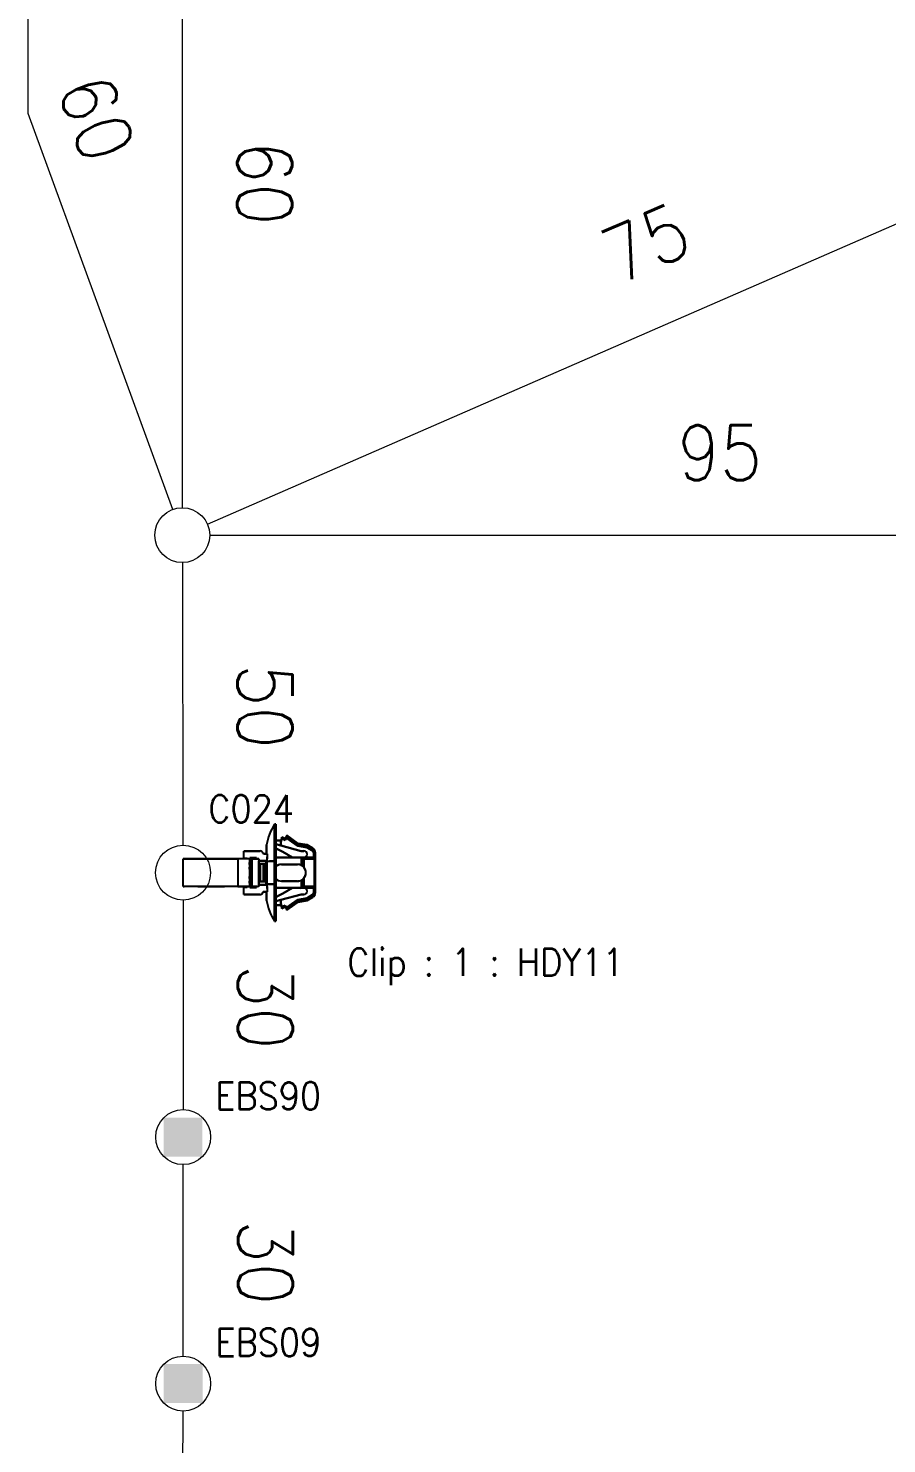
# Model space of a CAD drawing. Header units: inches. Extents: x 47316 to 59086, y 3141 to 11743.
# Drawn here: x 53251.1 to 53329.2, y 9738.1 to 9866.9 of the extents above; entities that cross this region are included whole.
import ezdxf

# ---------------------------------------------------------------- set-up
doc = ezdxf.new("R2010")
doc.units = ezdxf.units.IN
doc.header["$MEASUREMENT"] = 0
doc.styles.get("Standard").update_dxf_attribs({"font": ''})
doc.styles.get('Standard').set_extended_font_data('SimSun')
doc.linetypes.add('_VH_FELT_TAPE', pattern='A,0.4,-0.7,["FELT",Standard,S=0.3,R=0,X=-0.5,Y=-0.15],-0.7', length=1.8)
doc.linetypes.add('_VH_UNTAPED', pattern='A,0.0001,[17,VeSys.shx,S=0.1,R=0,X=0,Y=0],-0.4', length=0.4001)

msp = doc.modelspace()

# ---------------------------------------------------------------- linework, layer by layer
at = {"color": 0, "linetype": '_VH_FELT_TAPE', "lineweight": 15, "ltscale": 5}
for p, q in [((53265.1, 9883.21), (53265.1, 9823.31)), ((53267.39, 9821.81), (53352.83, 9859.06)), ((53265.11, 9818.31), (53265.16, 9792.6)), ((53265.17, 9787.6), (53265.18, 9768.54)), ((53265.18, 9746.11), (53265.18, 9763.54)), ((53265.11, 9723.12), (53265.17, 9741.11))]:
    msp.add_line(p, q, dxfattribs=at)
at = {"color": 0, "linetype": '_VH_UNTAPED', "lineweight": 15, "ltscale": 5}
msp.add_line((53267.6, 9820.81), (53360.06, 9820.81), dxfattribs=at)
at = {"color": 7, "ltscale": 0.2}
for p, q in [((53273.49, 9791.15), (53273.49, 9794.52)), ((53273.49, 9791.15), (53273.49, 9794.52)), ((53273.62, 9791.15), (53273.62, 9794.52)), ((53273.62, 9794.52), (53273.62, 9791.15)), ((53273.49, 9785.68), (53273.49, 9789.04)), ((53273.49, 9789.04), (53273.49, 9785.68)), ((53273.62, 9789.04), (53273.62, 9785.68)), ((53273.62, 9789.04), (53273.62, 9785.68))]:
    msp.add_line(p, q, dxfattribs=at)
at = {"color": 7, "ltscale": 0.0075}
for p, q in [((53273.49, 9794.52), (53273.62, 9794.52)), ((53273.62, 9794.52), (53273.49, 9794.52)), ((53277.07, 9791.84), (53277.2, 9791.84)), ((53277.07, 9791.84), (53277.2, 9791.84)), ((53271.26, 9790.94), (53271.13, 9790.94)), ((53271.13, 9790.94), (53271.26, 9790.94)), ((53271.13, 9790.52), (53271.26, 9790.52)), ((53271.26, 9790.52), (53271.13, 9790.52)), ((53273.49, 9791.15), (53273.62, 9791.15)), ((53273.62, 9791.15), (53273.49, 9791.15)), ((53277.2, 9791.48), (53277.07, 9791.48)), ((53271.26, 9789.67), (53271.13, 9789.67)), ((53271.13, 9789.67), (53271.26, 9789.67)), ((53271.13, 9789.25), (53271.26, 9789.25)), ((53271.26, 9789.25), (53271.13, 9789.25)), ((53273.62, 9789.04), (53273.49, 9789.04)), ((53273.49, 9789.04), (53273.62, 9789.04)), ((53277.2, 9788.35), (53277.07, 9788.35)), ((53277.2, 9788.35), (53277.07, 9788.35)), ((53273.49, 9785.68), (53273.62, 9785.68)), ((53273.62, 9785.68), (53273.49, 9785.68))]:
    msp.add_line(p, q, dxfattribs=at)
at = {"color": 7, "ltscale": 0.087396}
for p, q in [((53273.62, 9794.52), (53273.62, 9793.04)), ((53273.62, 9785.68), (53273.62, 9787.15)), ((53273.62, 9785.68), (53273.62, 9787.15))]:
    msp.add_line(p, q, dxfattribs=at)
at = {"color": 7, "ltscale": 0.0875}
for p, q in [((53273.62, 9793.04), (53273.62, 9794.52)), ((53275.6, 9790.85), (53274.12, 9790.85)), ((53274.12, 9790.85), (53275.6, 9790.85)), ((53274.12, 9789.34), (53275.6, 9789.34)), ((53275.6, 9789.34), (53274.12, 9789.34)), ((53275.6, 9789.34), (53274.12, 9789.34))]:
    msp.add_line(p, q, dxfattribs=at)
at = {"color": 7, "ltscale": 0.027499}
for p, q in [((53274.08, 9793.04), (53273.62, 9793.04)), ((53273.62, 9793.04), (53274.08, 9793.04)), ((53274.08, 9787.15), (53273.62, 9787.15)), ((53273.62, 9787.15), (53274.08, 9787.15))]:
    msp.add_line(p, q, dxfattribs=at)
at = {"color": 7, "ltscale": 0.018183}
msp.add_line((53274.16, 9793.34), (53274.08, 9793.04), dxfattribs=at)
at = {"color": 7, "ltscale": 0.018199}
for p, q in [((53274.08, 9792.9), (53274.16, 9793.2)), ((53274.16, 9793.2), (53274.08, 9792.9)), ((53274.08, 9787.29), (53274.16, 9787)), ((53274.16, 9787), (53274.08, 9787.29))]:
    msp.add_line(p, q, dxfattribs=at)
at = {"color": 7, "ltscale": 0.001825}
msp.add_line((53274.08, 9793.04), (53274.08, 9793.01), dxfattribs=at)
at = {"color": 7, "ltscale": 0.003674}
for p, q in [((53274.08, 9792.97), (53274.08, 9793.04)), ((53274.08, 9787.15), (53274.08, 9787.22))]:
    msp.add_line(p, q, dxfattribs=at)
at = {"color": 7, "ltscale": 0.000342}
for p, q in [((53274.08, 9793.04), (53274.08, 9793.04)), ((53274.08, 9787.15), (53274.08, 9787.15))]:
    msp.add_line(p, q, dxfattribs=at)
at = {"color": 7, "ltscale": 0.006641}
msp.add_line((53274.08, 9793.04), (53274.08, 9792.93), dxfattribs=at)
at = {"color": 7, "ltscale": 0.002142}
msp.add_line((53274.08, 9793.01), (53274.08, 9793.04), dxfattribs=at)
at = {"color": 7, "ltscale": 0.00033}
for p, q in [((53274.08, 9793.04), (53274.08, 9793.04)), ((53274.08, 9787.15), (53274.08, 9787.15)), ((53274.48, 9786.98), (53274.48, 9786.99))]:
    msp.add_line(p, q, dxfattribs=at)
at = {"color": 7, "ltscale": 0.002136}
msp.add_line((53274.08, 9793.04), (53274.08, 9793.01), dxfattribs=at)
at = {"color": 7, "ltscale": 0.006299}
msp.add_line((53274.08, 9792.9), (53274.08, 9793.01), dxfattribs=at)
at = {"color": 7, "ltscale": 0.006305}
msp.add_line((53274.08, 9793.01), (53274.08, 9792.9), dxfattribs=at)
at = {"color": 7, "ltscale": 0.00329}
msp.add_line((53274.08, 9792.92), (53274.08, 9792.97), dxfattribs=at)
at = {"color": 7, "ltscale": 0.019785}
for p, q in [((53274.08, 9792.57), (53274.08, 9792.9)), ((53274.08, 9792.9), (53274.08, 9792.57)), ((53274.08, 9787.62), (53274.08, 9787.29)), ((53274.08, 9787.29), (53274.08, 9787.62))]:
    msp.add_line(p, q, dxfattribs=at)
at = {"color": 7, "ltscale": 0.008429}
for p, q in [((53274.16, 9793.2), (53274.16, 9793.34)), ((53274.48, 9787.12), (53274.48, 9786.98))]:
    msp.add_line(p, q, dxfattribs=at)
at = {"color": 7, "ltscale": 0.020195}
for p, q in [((53274.48, 9793.21), (53274.16, 9793.34)), ((53274.16, 9793.2), (53274.48, 9793.07)), ((53274.48, 9793.07), (53274.16, 9793.2)), ((53274.16, 9787), (53274.48, 9787.12)), ((53274.48, 9787.12), (53274.16, 9787)), ((53274.16, 9786.85), (53274.48, 9786.98))]:
    msp.add_line(p, q, dxfattribs=at)
at = {"color": 7, "ltscale": 0.008438}
msp.add_line((53274.16, 9793.34), (53274.16, 9793.19), dxfattribs=at)
at = {"color": 7, "ltscale": 0.002185}
msp.add_line((53274.16, 9793.27), (53274.16, 9793.3), dxfattribs=at)
at = {"color": 7, "ltscale": 0.019}
msp.add_line((53274.61, 9793.51), (53274.48, 9793.21), dxfattribs=at)
at = {"color": 7, "ltscale": 0.013619}
for p, q in [((53274.48, 9793.07), (53274.57, 9793.28)), ((53274.57, 9793.28), (53274.48, 9793.07)), ((53274.48, 9787.12), (53274.57, 9786.91)), ((53274.57, 9786.91), (53274.48, 9787.12))]:
    msp.add_line(p, q, dxfattribs=at)
at = {"color": 7, "ltscale": 0.002856}
msp.add_line((53274.48, 9793.21), (53274.48, 9793.16), dxfattribs=at)
at = {"color": 7, "ltscale": 0.002869}
msp.add_line((53274.48, 9793.16), (53274.48, 9793.21), dxfattribs=at)
at = {"color": 7, "ltscale": 0.0009}
msp.add_line((53274.48, 9793.2), (53274.48, 9793.21), dxfattribs=at)
at = {"color": 7, "ltscale": 0.000912}
for p, q in [((53274.48, 9793.21), (53274.48, 9793.2)), ((53274.16, 9786.87), (53274.16, 9786.85))]:
    msp.add_line(p, q, dxfattribs=at)
at = {"color": 7, "ltscale": 0.002832}
msp.add_line((53274.48, 9793.15), (53274.48, 9793.2), dxfattribs=at)
at = {"color": 7, "ltscale": 0.00282}
for p, q in [((53274.48, 9793.2), (53274.48, 9793.15)), ((53274.16, 9786.92), (53274.16, 9786.87))]:
    msp.add_line(p, q, dxfattribs=at)
at = {"color": 7, "ltscale": 0.004715}
msp.add_line((53274.48, 9793.07), (53274.48, 9793.15), dxfattribs=at)
at = {"color": 7, "ltscale": 0.004687}
msp.add_line((53274.48, 9793.15), (53274.48, 9793.07), dxfattribs=at)
at = {"color": 7, "ltscale": 0.074459}
for p, q in [((53274.57, 9793.28), (53275.59, 9792.55)), ((53275.59, 9792.55), (53274.57, 9793.28)), ((53274.57, 9786.91), (53275.59, 9787.64)), ((53275.59, 9787.64), (53274.57, 9786.91))]:
    msp.add_line(p, q, dxfattribs=at)
at = {"color": 7, "ltscale": 4.3e-05}
msp.add_line((53274.61, 9793.51), (53274.61, 9793.5), dxfattribs=at)
at = {"color": 7, "ltscale": 0.075271}
for p, q in [((53275.64, 9792.77), (53274.61, 9793.51)), ((53274.61, 9793.4), (53275.64, 9792.66)), ((53275.64, 9792.66), (53274.61, 9793.4)), ((53275.64, 9787.53), (53274.61, 9786.79)), ((53274.61, 9786.69), (53275.64, 9787.42))]:
    msp.add_line(p, q, dxfattribs=at)
at = {"color": 7, "ltscale": 4.9e-05}
msp.add_line((53274.61, 9793.51), (53274.61, 9793.5), dxfattribs=at)
at = {"color": 7, "ltscale": 0.000903}
msp.add_line((53274.61, 9793.5), (53274.61, 9793.49), dxfattribs=at)
at = {"color": 7, "ltscale": 0.000916}
msp.add_line((53274.61, 9793.5), (53274.61, 9793.49), dxfattribs=at)
at = {"color": 7, "ltscale": 0.005222}
msp.add_line((53274.61, 9793.49), (53274.61, 9793.4), dxfattribs=at)
at = {"color": 7, "ltscale": 0.005249}
msp.add_line((53274.61, 9793.49), (53274.61, 9793.4), dxfattribs=at)
at = {"color": 7, "ltscale": 0.025}
for p, q in [((53271.13, 9792.07), (53270.71, 9792.07)), ((53271.25, 9790.52), (53271.25, 9790.94)), ((53271.25, 9790.52), (53271.25, 9790.94)), ((53271.26, 9790.52), (53271.26, 9790.94)), ((53271.25, 9789.25), (53271.25, 9789.67)), ((53271.25, 9789.25), (53271.25, 9789.67))]:
    msp.add_line(p, q, dxfattribs=at)
at = {"color": 7, "ltscale": 0.039999}
for p, q in [((53270.71, 9791.4), (53270.71, 9792.07)), ((53270.71, 9791.4), (53270.71, 9792.07)), ((53270.71, 9788.12), (53270.71, 9788.79)), ((53270.71, 9788.12), (53270.71, 9788.79))]:
    msp.add_line(p, q, dxfattribs=at)
at = {"color": 7, "ltscale": 0.022501}
for p, q in [((53270.71, 9792.07), (53271.09, 9792.07)), ((53270.71, 9792.07), (53271.09, 9792.07)), ((53270.71, 9788.12), (53271.09, 9788.12)), ((53271.09, 9788.12), (53270.71, 9788.12))]:
    msp.add_line(p, q, dxfattribs=at)
at = {"color": 7, "ltscale": 0.064999}
for p, q in [((53271.09, 9792.07), (53272.19, 9792.07)), ((53271.09, 9792.07), (53272.19, 9792.07)), ((53271.09, 9788.12), (53272.19, 9788.12)), ((53272.19, 9788.12), (53271.09, 9788.12))]:
    msp.add_line(p, q, dxfattribs=at)
at = {"color": 7, "ltscale": 0.0625}
msp.add_line((53272.19, 9792.07), (53271.13, 9792.07), dxfattribs=at)
at = {"color": 7, "ltscale": 0.013786}
msp.add_line((53272.77, 9791.82), (53272.54, 9791.82), dxfattribs=at)
at = {"color": 7, "ltscale": 0.017471}
for p, q in [((53272.84, 9791.82), (53272.54, 9791.82)), ((53272.84, 9788.37), (53272.54, 9788.37))]:
    msp.add_line(p, q, dxfattribs=at)
at = {"color": 7, "ltscale": 0.017476}
for p, q in [((53272.54, 9791.82), (53272.84, 9791.82)), ((53272.54, 9788.37), (53272.84, 9788.37))]:
    msp.add_line(p, q, dxfattribs=at)
at = {"color": 7, "ltscale": 0.047501}
for p, q in [((53272.77, 9792.62), (53272.77, 9791.82)), ((53272.77, 9791.82), (53272.77, 9792.62)), ((53272.77, 9788.37), (53272.77, 9787.57)), ((53272.77, 9787.57), (53272.77, 9788.37))]:
    msp.add_line(p, q, dxfattribs=at)
at = {"color": 7, "ltscale": 0.00369}
for p, q in [((53272.84, 9791.82), (53272.77, 9791.82)), ((53272.77, 9788.37), (53272.84, 9788.37))]:
    msp.add_line(p, q, dxfattribs=at)
at = {"color": 7, "ltscale": 0.028456}
for p, q in [((53274.08, 9792.57), (53273.62, 9792.69)), ((53273.62, 9792.69), (53274.08, 9792.57)), ((53274.08, 9787.62), (53273.62, 9787.5)), ((53273.62, 9787.5), (53274.08, 9787.62))]:
    msp.add_line(p, q, dxfattribs=at)
at = {"color": 7, "ltscale": 0.020602}
for p, q in [((53273.62, 9792.69), (53273.62, 9792.34)), ((53273.62, 9787.5), (53273.62, 9787.85)), ((53273.62, 9787.5), (53273.62, 9787.85))]:
    msp.add_line(p, q, dxfattribs=at)
at = {"color": 7, "ltscale": 0.020749}
msp.add_line((53273.62, 9792.34), (53273.62, 9792.69), dxfattribs=at)
at = {"color": 7, "ltscale": 0.015289}
msp.add_line((53273.84, 9792.21), (53273.62, 9792.34), dxfattribs=at)
at = {"color": 7, "ltscale": 0.015242}
for p, q in [((53273.62, 9792.34), (53273.84, 9792.21)), ((53273.84, 9787.98), (53273.62, 9787.85))]:
    msp.add_line(p, q, dxfattribs=at)
at = {"color": 7, "ltscale": 0.02697}
msp.add_line((53274.24, 9791.99), (53273.84, 9792.21), dxfattribs=at)
at = {"color": 7, "ltscale": 0.026985}
for p, q in [((53273.84, 9792.21), (53274.24, 9791.99)), ((53274.24, 9788.2), (53273.84, 9787.98))]:
    msp.add_line(p, q, dxfattribs=at)
at = {"color": 7, "ltscale": 0.11383}
for p, q in [((53275.93, 9792.07), (53274.08, 9792.57)), ((53274.08, 9792.57), (53275.93, 9792.07)), ((53275.93, 9788.12), (53274.08, 9787.62)), ((53274.08, 9787.62), (53275.93, 9788.12))]:
    msp.add_line(p, q, dxfattribs=at)
at = {"color": 7, "ltscale": 0.065039}
msp.add_line((53275.13, 9791.48), (53274.18, 9792.02), dxfattribs=at)
at = {"color": 7, "ltscale": 0.06116}
msp.add_line((53275.13, 9791.48), (53274.24, 9791.99), dxfattribs=at)
at = {"color": 7, "ltscale": 0.061156}
for p, q in [((53274.24, 9791.99), (53275.13, 9791.48)), ((53275.13, 9788.71), (53274.24, 9788.2))]:
    msp.add_line(p, q, dxfattribs=at)
at = {"color": 7, "ltscale": 0.004321}
for p, q in [((53275.62, 9792.62), (53275.59, 9792.55)), ((53275.59, 9792.55), (53275.62, 9792.62)), ((53275.59, 9787.64), (53275.62, 9787.57)), ((53275.62, 9787.57), (53275.59, 9787.64))]:
    msp.add_line(p, q, dxfattribs=at)
at = {"color": 7, "ltscale": 0.051095}
for p, q in [((53275.59, 9792.55), (53276.44, 9792.4)), ((53276.44, 9792.4), (53275.59, 9792.55)), ((53275.59, 9787.64), (53276.44, 9787.79)), ((53276.44, 9787.79), (53275.59, 9787.64))]:
    msp.add_line(p, q, dxfattribs=at)
at = {"color": 7, "ltscale": 0.002621}
for p, q in [((53275.64, 9792.66), (53275.62, 9792.62)), ((53275.62, 9792.62), (53275.64, 9792.66)), ((53275.62, 9787.57), (53275.64, 9787.53)), ((53275.64, 9787.53), (53275.62, 9787.57))]:
    msp.add_line(p, q, dxfattribs=at)
at = {"color": 7, "ltscale": 0.000205}
for p, q in [((53275.62, 9792.62), (53275.62, 9792.62)), ((53275.62, 9792.62), (53275.62, 9792.62)), ((53275.62, 9787.57), (53275.62, 9787.57)), ((53275.62, 9787.57), (53275.62, 9787.57))]:
    msp.add_line(p, q, dxfattribs=at)
at = {"color": 7, "ltscale": 0.006168}
for p, q in [((53275.64, 9792.66), (53275.64, 9792.77)), ((53275.64, 9792.77), (53275.64, 9792.66))]:
    msp.add_line(p, q, dxfattribs=at)
at = {"color": 7, "ltscale": 0.05076}
for p, q in [((53276.48, 9792.62), (53275.64, 9792.77)), ((53275.64, 9787.42), (53276.48, 9787.57))]:
    msp.add_line(p, q, dxfattribs=at)
at = {"color": 7, "ltscale": 0.050773}
for p, q in [((53275.64, 9792.66), (53276.48, 9792.51)), ((53276.48, 9792.51), (53275.64, 9792.66)), ((53276.48, 9787.68), (53275.64, 9787.53))]:
    msp.add_line(p, q, dxfattribs=at)
at = {"color": 7, "ltscale": 0.014999}
for p, q in [((53276.18, 9792.07), (53275.93, 9792.07)), ((53275.93, 9792.07), (53276.18, 9792.07)), ((53276.18, 9788.12), (53275.93, 9788.12)), ((53276.18, 9788.12), (53275.93, 9788.12)), ((53275.93, 9788.12), (53276.18, 9788.12))]:
    msp.add_line(p, q, dxfattribs=at)
at = {"color": 7, "ltscale": 0.004276}
for p, q in [((53276.46, 9792.47), (53276.44, 9792.4)), ((53276.44, 9792.4), (53276.46, 9792.47)), ((53276.46, 9787.72), (53276.44, 9787.79)), ((53276.44, 9787.79), (53276.46, 9787.72))]:
    msp.add_line(p, q, dxfattribs=at)
at = {"color": 7, "ltscale": 0.0329}
for p, q in [((53276.44, 9792.4), (53276.92, 9792.12)), ((53276.92, 9792.12), (53276.44, 9792.4)), ((53276.44, 9787.79), (53276.92, 9788.07)), ((53276.92, 9788.07), (53276.44, 9787.79))]:
    msp.add_line(p, q, dxfattribs=at)
at = {"color": 7, "ltscale": 0.002806}
for p, q in [((53276.48, 9792.51), (53276.46, 9792.47)), ((53276.46, 9787.72), (53276.48, 9787.68))]:
    msp.add_line(p, q, dxfattribs=at)
at = {"color": 7, "ltscale": 0.00266}
for p, q in [((53276.46, 9792.47), (53276.48, 9792.51)), ((53276.48, 9787.68), (53276.46, 9787.72))]:
    msp.add_line(p, q, dxfattribs=at)
at = {"color": 7, "ltscale": 0.006223}
for p, q in [((53276.48, 9792.62), (53276.48, 9792.52)), ((53276.48, 9792.62), (53276.48, 9792.52)), ((53276.48, 9787.57), (53276.48, 9787.67))]:
    msp.add_line(p, q, dxfattribs=at)
at = {"color": 7, "ltscale": 0.034946}
for p, q in [((53276.99, 9792.32), (53276.48, 9792.62)), ((53276.48, 9787.57), (53276.99, 9787.87))]:
    msp.add_line(p, q, dxfattribs=at)
at = {"color": 7, "ltscale": 0.034208}
for p, q in [((53276.98, 9792.22), (53276.48, 9792.52)), ((53276.98, 9787.97), (53276.48, 9787.67))]:
    msp.add_line(p, q, dxfattribs=at)
at = {"color": 7, "ltscale": 0.000128}
for p, q in [((53276.48, 9792.51), (53276.48, 9792.52)), ((53276.48, 9787.67), (53276.48, 9787.68)), ((53276.48, 9787.68), (53276.48, 9787.67))]:
    msp.add_line(p, q, dxfattribs=at)
at = {"color": 7, "ltscale": 0.034163}
for p, q in [((53276.48, 9792.51), (53276.98, 9792.22)), ((53276.98, 9787.97), (53276.48, 9787.68))]:
    msp.add_line(p, q, dxfattribs=at)
at = {"color": 7, "ltscale": 0.007092}
for p, q in [((53276.92, 9792.12), (53276.98, 9792.22)), ((53276.98, 9792.22), (53276.92, 9792.12)), ((53276.98, 9787.97), (53276.92, 9788.07)), ((53276.92, 9788.07), (53276.98, 9787.97))]:
    msp.add_line(p, q, dxfattribs=at)
at = {"color": 7, "ltscale": 0.005864}
msp.add_line((53276.99, 9792.32), (53276.98, 9792.22), dxfattribs=at)
at = {"color": 7, "ltscale": 0.005865}
for p, q in [((53276.99, 9792.32), (53276.98, 9792.22)), ((53276.98, 9787.97), (53276.99, 9787.87))]:
    msp.add_line(p, q, dxfattribs=at)
at = {"color": 7, "ltscale": 0.020941}
for p, q in [((53277.07, 9791.84), (53277.07, 9791.48)), ((53277.07, 9791.48), (53277.07, 9791.84)), ((53277.2, 9791.48), (53277.2, 9791.84)), ((53277.2, 9791.84), (53277.2, 9791.48)), ((53277.07, 9788.35), (53277.07, 9788.71)), ((53277.07, 9788.71), (53277.07, 9788.35)), ((53277.2, 9788.35), (53277.2, 9788.71)), ((53277.2, 9788.71), (53277.2, 9788.35))]:
    msp.add_line(p, q, dxfattribs=at)
at = {"color": 7, "ltscale": 0.015717}
msp.add_line((53277.2, 9791.96), (53277.2, 9791.69), dxfattribs=at)
at = {"color": 7, "ltscale": 0.015729}
msp.add_line((53277.2, 9791.69), (53277.2, 9791.96), dxfattribs=at)
at = {"color": 7, "ltscale": 0.012512}
for p, q in [((53277.2, 9791.48), (53277.2, 9791.69)), ((53277.2, 9788.5), (53277.2, 9788.71))]:
    msp.add_line(p, q, dxfattribs=at)
at = {"color": 7, "ltscale": 0.378897}
msp.add_line((53265.17, 9791.36), (53270.17, 9791.36), dxfattribs=at)
at = {"color": 7, "ltscale": 0.15}
for p, q in [((53265.17, 9788.83), (53265.17, 9791.36)), ((53270.17, 9791.36), (53270.17, 9788.83)), ((53270.17, 9791.36), (53270.17, 9788.83)), ((53271.43, 9788.83), (53271.43, 9791.36)), ((53271.43, 9791.36), (53271.43, 9788.83)), ((53272.06, 9791.36), (53272.06, 9788.83)), ((53272.06, 9791.36), (53272.06, 9788.83)), ((53277.13, 9788.83), (53277.13, 9791.36)), ((53277.13, 9791.36), (53277.13, 9788.83))]:
    msp.add_line(p, q, dxfattribs=at)
at = {"color": 7, "ltscale": 0.215019}
msp.add_line((53268.61, 9791.36), (53265.17, 9791.36), dxfattribs=at)
at = {"color": 7, "ltscale": 0.315749}
msp.add_line((53265.17, 9791.36), (53269.74, 9791.36), dxfattribs=at)
at = {"color": 7, "ltscale": 0.378905}
msp.add_line((53270.17, 9791.36), (53265.17, 9791.36), dxfattribs=at)
at = {"color": 7, "ltscale": 0.315758}
msp.add_line((53265.17, 9791.36), (53269.74, 9791.36), dxfattribs=at)
at = {"color": 7, "ltscale": 0.179182}
msp.add_line((53268.43, 9791.36), (53265.42, 9791.36), dxfattribs=at)
at = {"color": 7, "ltscale": 0.026669}
for p, q in [((53268.43, 9791.36), (53268.88, 9791.36)), ((53268.88, 9791.36), (53268.43, 9791.36)), ((53268.61, 9791.36), (53269.05, 9791.36))]:
    msp.add_line(p, q, dxfattribs=at)
at = {"color": 7, "ltscale": 0.108633}
msp.add_line((53270.71, 9791.36), (53268.88, 9791.36), dxfattribs=at)
at = {"color": 7, "ltscale": 0.076392}
msp.add_line((53270.17, 9791.36), (53268.88, 9791.36), dxfattribs=at)
at = {"color": 7, "ltscale": 0.098454}
msp.add_line((53270.71, 9791.36), (53269.05, 9791.36), dxfattribs=at)
at = {"color": 7, "ltscale": 0.057913}
msp.add_line((53270.71, 9791.36), (53269.74, 9791.36), dxfattribs=at)
at = {"color": 7, "ltscale": 0.0644}
for p, q in [((53271.25, 9791.36), (53270.17, 9791.36)), ((53271.25, 9791.36), (53270.17, 9791.36)), ((53270.17, 9788.83), (53271.25, 9788.83)), ((53271.25, 9788.83), (53270.17, 9788.83))]:
    msp.add_line(p, q, dxfattribs=at)
at = {"color": 7, "ltscale": 0.0175}
for p, q in [((53270.71, 9791.4), (53271.01, 9791.4)), ((53270.71, 9791.4), (53271.01, 9791.4)), ((53271.01, 9791.4), (53270.71, 9791.4)), ((53270.71, 9788.79), (53271.01, 9788.79)), ((53271.01, 9788.79), (53270.71, 9788.79))]:
    msp.add_line(p, q, dxfattribs=at)
at = {"color": 7, "ltscale": 0.002499}
for p, q in [((53270.71, 9791.36), (53270.71, 9791.4)), ((53271.01, 9791.4), (53271.01, 9791.36)), ((53271.01, 9791.36), (53271.01, 9791.4)), ((53271.26, 9791.44), (53271.26, 9791.4)), ((53271.26, 9791.44), (53271.26, 9791.4)), ((53271.81, 9791.4), (53271.81, 9791.36)), ((53271.81, 9791.36), (53271.81, 9791.4)), ((53271.81, 9791.4), (53271.81, 9791.36)), ((53270.71, 9788.79), (53270.71, 9788.83)), ((53271.01, 9788.83), (53271.01, 9788.79)), ((53271.01, 9788.79), (53271.01, 9788.83)), ((53271.26, 9788.75), (53271.26, 9788.79)), ((53271.26, 9788.79), (53271.26, 9788.75)), ((53271.26, 9788.79), (53271.26, 9788.75)), ((53271.81, 9788.83), (53271.81, 9788.79)), ((53271.81, 9788.79), (53271.81, 9788.83)), ((53271.81, 9788.83), (53271.81, 9788.79))]:
    msp.add_line(p, q, dxfattribs=at)
at = {"color": 7, "ltscale": 2.6e-05}
for p, q in [((53270.71, 9791.4), (53270.71, 9791.4)), ((53270.71, 9788.79), (53270.71, 9788.79))]:
    msp.add_line(p, q, dxfattribs=at)
at = {"color": 7, "ltscale": 0.000322}
msp.add_line((53271.26, 9790.52), (53271.25, 9790.52), dxfattribs=at)
at = {"color": 7, "ltscale": 0.000629}
msp.add_line((53271.26, 9791.43), (53271.26, 9791.44), dxfattribs=at)
at = {"color": 7, "ltscale": 0.035001}
for p, q in [((53271.26, 9791.44), (53271.85, 9791.44)), ((53271.85, 9791.44), (53271.26, 9791.44)), ((53273.62, 9791.15), (53273.03, 9791.15)), ((53273.62, 9791.15), (53273.03, 9791.15)), ((53271.85, 9788.75), (53271.26, 9788.75)), ((53271.85, 9788.75), (53271.26, 9788.75)), ((53271.26, 9788.75), (53271.85, 9788.75))]:
    msp.add_line(p, q, dxfattribs=at)
at = {"color": 7, "ltscale": 0.154999}
for p, q in [((53271.26, 9791.4), (53271.26, 9788.79)), ((53271.26, 9788.79), (53271.26, 9791.4))]:
    msp.add_line(p, q, dxfattribs=at)
at = {"color": 7, "ltscale": 0.032501}
for p, q in [((53271.26, 9791.4), (53271.81, 9791.4)), ((53271.26, 9791.4), (53271.81, 9791.4)), ((53271.26, 9788.79), (53271.81, 9788.79)), ((53271.81, 9788.79), (53271.26, 9788.79))]:
    msp.add_line(p, q, dxfattribs=at)
at = {"color": 7, "ltscale": 0.021939}
msp.add_line((53271.26, 9791.4), (53271.63, 9791.4), dxfattribs=at)
at = {"color": 7, "ltscale": 0.0375}
for p, q in [((53271.43, 9791.36), (53272.06, 9791.36)), ((53272.06, 9791.36), (53271.43, 9791.36)), ((53272.06, 9788.83), (53271.43, 9788.83)), ((53272.06, 9788.83), (53271.43, 9788.83))]:
    msp.add_line(p, q, dxfattribs=at)
at = {"color": 7, "ltscale": 0.010562}
msp.add_line((53271.81, 9791.4), (53271.63, 9791.4), dxfattribs=at)
at = {"color": 7, "ltscale": 0.002502}
msp.add_line((53271.85, 9791.36), (53271.81, 9791.36), dxfattribs=at)
at = {"color": 7, "ltscale": 0.004999}
for p, q in [((53271.85, 9791.44), (53271.85, 9791.36)), ((53271.85, 9791.36), (53271.85, 9791.44)), ((53271.85, 9788.83), (53271.85, 9788.75)), ((53271.85, 9788.75), (53271.85, 9788.83))]:
    msp.add_line(p, q, dxfattribs=at)
at = {"color": 7, "ltscale": 0.040002}
for p, q in [((53272.06, 9791.19), (53272.73, 9791.19)), ((53272.73, 9791.19), (53272.06, 9791.19)), ((53272.73, 9789), (53272.06, 9789)), ((53272.73, 9789), (53272.06, 9789)), ((53272.06, 9789), (53272.73, 9789))]:
    msp.add_line(p, q, dxfattribs=at)
at = {"color": 7, "ltscale": 0.017502}
for p, q in [((53272.06, 9790.9), (53272.06, 9791.19)), ((53272.06, 9789), (53272.06, 9789.3))]:
    msp.add_line(p, q, dxfattribs=at)
at = {"color": 7, "ltscale": 0.00087}
for p, q in [((53272.07, 9790.9), (53272.06, 9790.9)), ((53272.06, 9790.9), (53272.07, 9790.9)), ((53272.07, 9789.3), (53272.06, 9789.3)), ((53272.06, 9789.3), (53272.07, 9789.3))]:
    msp.add_line(p, q, dxfattribs=at)
at = {"color": 7, "ltscale": 0.023952}
msp.add_line((53272.46, 9790.9), (53272.06, 9790.9), dxfattribs=at)
at = {"color": 7, "ltscale": 0.007443}
for p, q in [((53272.2, 9790.9), (53272.07, 9790.9)), ((53272.07, 9790.9), (53272.2, 9790.9)), ((53272.2, 9789.3), (53272.07, 9789.3)), ((53272.07, 9789.3), (53272.2, 9789.3))]:
    msp.add_line(p, q, dxfattribs=at)
at = {"color": 7, "ltscale": 0.095001}
for p, q in [((53272.07, 9790.9), (53272.07, 9789.3)), ((53272.07, 9789.3), (53272.07, 9790.9)), ((53272.2, 9790.9), (53272.2, 9789.3)), ((53272.2, 9789.3), (53272.2, 9790.9)), ((53272.5, 9789.3), (53272.5, 9790.9)), ((53272.5, 9790.9), (53272.5, 9789.3)), ((53272.71, 9789.3), (53272.71, 9790.9))]:
    msp.add_line(p, q, dxfattribs=at)
at = {"color": 7, "ltscale": 0.017839}
for p, q in [((53272.5, 9790.9), (53272.2, 9790.9)), ((53272.2, 9790.9), (53272.5, 9790.9)), ((53272.5, 9789.3), (53272.2, 9789.3)), ((53272.2, 9789.3), (53272.5, 9789.3))]:
    msp.add_line(p, q, dxfattribs=at)
at = {"color": 7, "ltscale": 0.014789}
msp.add_line((53272.48, 9790.9), (53272.73, 9790.9), dxfattribs=at)
at = {"color": 7, "ltscale": 0.013841}
for p, q in [((53272.73, 9790.9), (53272.5, 9790.9)), ((53272.5, 9789.3), (53272.73, 9789.3))]:
    msp.add_line(p, q, dxfattribs=at)
at = {"color": 7, "ltscale": 0.012407}
for p, q in [((53272.71, 9790.9), (53272.5, 9790.9)), ((53272.71, 9789.3), (53272.5, 9789.3))]:
    msp.add_line(p, q, dxfattribs=at)
at = {"color": 7, "ltscale": 0.129999}
for p, q in [((53272.73, 9791.19), (53272.73, 9789)), ((53272.73, 9789), (53272.73, 9791.19))]:
    msp.add_line(p, q, dxfattribs=at)
at = {"color": 7, "ltscale": 0.040567}
for p, q in [((53272.81, 9791.15), (53273.49, 9791.15)), ((53272.81, 9789.04), (53273.49, 9789.04))]:
    msp.add_line(p, q, dxfattribs=at)
at = {"color": 7, "ltscale": 0.125}
for p, q in [((53272.81, 9789.04), (53272.81, 9791.15)), ((53272.81, 9791.15), (53272.81, 9789.04)), ((53273.49, 9789.04), (53273.49, 9791.15)), ((53273.49, 9791.15), (53273.49, 9789.04)), ((53273.62, 9789.04), (53273.62, 9791.15)), ((53273.62, 9791.15), (53273.62, 9789.04))]:
    msp.add_line(p, q, dxfattribs=at)
at = {"color": 7, "ltscale": 0.040569}
for p, q in [((53272.81, 9791.15), (53273.49, 9791.15)), ((53273.49, 9789.04), (53272.81, 9789.04))]:
    msp.add_line(p, q, dxfattribs=at)
at = {"color": 7, "ltscale": 0.089999}
for p, q in [((53273.62, 9791.48), (53275.13, 9791.48)), ((53275.13, 9791.48), (53273.62, 9791.48)), ((53275.13, 9788.71), (53273.62, 9788.71)), ((53273.62, 9788.71), (53275.13, 9788.71))]:
    msp.add_line(p, q, dxfattribs=at)
at = {"color": 7, "ltscale": 0.040697}
msp.add_line((53274.98, 9791.48), (53274.29, 9791.48), dxfattribs=at)
at = {"color": 7, "ltscale": 0.040701}
msp.add_line((53274.29, 9791.48), (53274.98, 9791.48), dxfattribs=at)
at = {"color": 7, "ltscale": 0.039936}
for p, q in [((53275.13, 9791.48), (53275.8, 9791.48)), ((53275.8, 9791.48), (53275.13, 9791.48)), ((53275.8, 9788.71), (53275.13, 9788.71)), ((53275.13, 9788.71), (53275.8, 9788.71))]:
    msp.add_line(p, q, dxfattribs=at)
at = {"color": 7, "ltscale": 0.048712}
msp.add_line((53275.95, 9791.48), (53275.13, 9791.48), dxfattribs=at)
at = {"color": 7, "ltscale": 0.082565}
for p, q in [((53277.2, 9791.48), (53275.8, 9791.48)), ((53275.8, 9791.48), (53277.2, 9791.48)), ((53275.8, 9788.71), (53277.2, 9788.71)), ((53277.2, 9788.71), (53275.8, 9788.71))]:
    msp.add_line(p, q, dxfattribs=at)
at = {"color": 7, "ltscale": 0.008279}
msp.add_line((53276.09, 9791.48), (53275.95, 9791.48), dxfattribs=at)
at = {"color": 7, "ltscale": 0.041339}
for p, q in [((53275.95, 9791.46), (53275.95, 9790.77)), ((53275.95, 9790.77), (53275.95, 9791.46)), ((53275.95, 9789.42), (53275.95, 9788.73)), ((53275.95, 9788.73), (53275.95, 9789.42))]:
    msp.add_line(p, q, dxfattribs=at)
at = {"color": 7, "ltscale": 0.002634}
for p, q in [((53275.95, 9791.46), (53275.99, 9791.45)), ((53275.99, 9788.74), (53275.95, 9788.73))]:
    msp.add_line(p, q, dxfattribs=at)
at = {"color": 7, "ltscale": 0.002635}
for p, q in [((53275.99, 9791.45), (53275.95, 9791.46)), ((53275.95, 9788.73), (53275.99, 9788.74))]:
    msp.add_line(p, q, dxfattribs=at)
at = {"color": 7, "ltscale": 0.005516}
msp.add_line((53276.19, 9791.48), (53276.09, 9791.48), dxfattribs=at)
at = {"color": 7, "ltscale": 0.001863}
msp.add_line((53276.14, 9790.63), (53276.16, 9790.6), dxfattribs=at)
at = {"color": 7, "ltscale": 0.000505}
msp.add_line((53276.16, 9790.61), (53276.15, 9790.61), dxfattribs=at)
at = {"color": 7, "ltscale": 0.044711}
for p, q in [((53276.16, 9790.61), (53276.16, 9791.36)), ((53276.16, 9791.36), (53276.16, 9790.61)), ((53276.16, 9788.83), (53276.16, 9789.59)), ((53276.16, 9789.59), (53276.16, 9788.83))]:
    msp.add_line(p, q, dxfattribs=at)
at = {"color": 7, "ltscale": 0.057954}
for p, q in [((53276.16, 9791.36), (53277.13, 9791.36)), ((53277.13, 9791.36), (53276.16, 9791.36)), ((53277.13, 9788.83), (53276.16, 9788.83)), ((53276.16, 9788.83), (53277.13, 9788.83))]:
    msp.add_line(p, q, dxfattribs=at)
at = {"color": 7, "ltscale": 0.052501}
msp.add_line((53277.07, 9791.48), (53276.18, 9791.48), dxfattribs=at)
at = {"color": 7, "ltscale": 0.000995}
for p, q in [((53277.2, 9791.47), (53277.2, 9791.48)), ((53277.2, 9791.48), (53277.2, 9791.47)), ((53277.2, 9788.71), (53277.2, 9788.72)), ((53277.2, 9788.72), (53277.2, 9788.71))]:
    msp.add_line(p, q, dxfattribs=at)
at = {"color": 7, "ltscale": 0.163013}
msp.add_line((53277.2, 9791.47), (53277.2, 9788.72), dxfattribs=at)
at = {"color": 7, "ltscale": 0.163214}
msp.add_line((53277.2, 9788.72), (53277.2, 9791.47), dxfattribs=at)
at = {"color": 7, "ltscale": 0.000368}
msp.add_line((53271.25, 9789.25), (53271.26, 9789.25), dxfattribs=at)
at = {"color": 7, "ltscale": 0.023056}
msp.add_line((53271.26, 9789.29), (53271.26, 9789.67), dxfattribs=at)
at = {"color": 7, "ltscale": 0.001447}
msp.add_line((53272.71, 9789.3), (53272.73, 9789.3), dxfattribs=at)
at = {"color": 7, "ltscale": 0.02751}
msp.add_line((53273.49, 9789.04), (53273.03, 9789.04), dxfattribs=at)
msp.add_line((53273.49, 9789.04), (53273.03, 9789.04), dxfattribs=at)
at = {"color": 7, "ltscale": 0.000598}
msp.add_line((53276.16, 9789.59), (53276.15, 9789.58), dxfattribs=at)
at = {"color": 7, "ltscale": 0.378893}
msp.add_line((53270.17, 9788.83), (53265.17, 9788.83), dxfattribs=at)
at = {"color": 7, "ltscale": 0.0272}
msp.add_line((53265.28, 9788.83), (53265.17, 9788.83), dxfattribs=at)
at = {"color": 7, "ltscale": 0.37888}
msp.add_line((53270.17, 9788.83), (53265.17, 9788.83), dxfattribs=at)
at = {"color": 7, "ltscale": 0.027199}
msp.add_line((53265.17, 9788.83), (53265.28, 9788.83), dxfattribs=at)
at = {"color": 7, "ltscale": 0.142593}
msp.add_line((53268.93, 9788.83), (53266.53, 9788.83), dxfattribs=at)
at = {"color": 7, "ltscale": 0.142589}
msp.add_line((53266.53, 9788.83), (53268.93, 9788.83), dxfattribs=at)
at = {"color": 7, "ltscale": 0.015215}
msp.add_line((53273.62, 9787.85), (53273.84, 9787.98), dxfattribs=at)
at = {"color": 7, "ltscale": 0.02701}
msp.add_line((53273.84, 9787.98), (53274.24, 9788.2), dxfattribs=at)
at = {"color": 7, "ltscale": 0.064963}
msp.add_line((53274.18, 9788.17), (53275.13, 9788.71), dxfattribs=at)
at = {"color": 7, "ltscale": 0.061161}
msp.add_line((53274.24, 9788.2), (53275.13, 9788.71), dxfattribs=at)
at = {"color": 7, "ltscale": 0.00587}
msp.add_line((53276.99, 9787.87), (53276.98, 9787.97), dxfattribs=at)
at = {"color": 7, "ltscale": 0.000399}
msp.add_line((53277.19, 9788.73), (53277.2, 9788.72), dxfattribs=at)
at = {"color": 7, "ltscale": 0.012915}
msp.add_line((53277.2, 9788.28), (53277.2, 9788.5), dxfattribs=at)
at = {"color": 7, "ltscale": 0.004422}
msp.add_line((53277.2, 9788.35), (53277.2, 9788.28), dxfattribs=at)
at = {"color": 7, "ltscale": 0.006183}
msp.add_line((53277.2, 9788.25), (53277.2, 9788.35), dxfattribs=at)
at = {"color": 7, "ltscale": 0.007248}
msp.add_line((53277.2, 9788.35), (53277.2, 9788.23), dxfattribs=at)
at = {"color": 7, "ltscale": 0.001605}
msp.add_line((53277.2, 9788.27), (53277.2, 9788.24), dxfattribs=at)
at = {"color": 7, "ltscale": 0.008441}
for p, q in [((53274.08, 9787.15), (53274.08, 9787.29)), ((53274.08, 9787.29), (53274.08, 9787.15)), ((53274.48, 9786.98), (53274.48, 9787.12))]:
    msp.add_line(p, q, dxfattribs=at)
at = {"color": 7, "ltscale": 0.008432}
msp.add_line((53274.08, 9787.29), (53274.08, 9787.15), dxfattribs=at)
at = {"color": 7, "ltscale": 0.00434}
msp.add_line((53274.08, 9787.22), (53274.08, 9787.29), dxfattribs=at)
at = {"color": 7, "ltscale": 0.002209}
msp.add_line((53274.08, 9787.19), (53274.08, 9787.15), dxfattribs=at)
at = {"color": 7, "ltscale": 0.000286}
msp.add_line((53274.08, 9787.15), (53274.08, 9787.15), dxfattribs=at)
msp.add_line((53274.08, 9787.15), (53274.08, 9787.15), dxfattribs=at)
at = {"color": 7, "ltscale": 0.018174}
msp.add_line((53274.08, 9787.15), (53274.16, 9786.85), dxfattribs=at)
at = {"color": 7, "ltscale": 0.004681}
for p, q in [((53274.16, 9786.92), (53274.16, 9787)), ((53274.16, 9787), (53274.16, 9786.92))]:
    msp.add_line(p, q, dxfattribs=at)
at = {"color": 7, "ltscale": 0.002823}
msp.add_line((53274.16, 9786.87), (53274.16, 9786.92), dxfattribs=at)
at = {"color": 7, "ltscale": 0.000925}
msp.add_line((53274.16, 9786.85), (53274.16, 9786.87), dxfattribs=at)
at = {"color": 7, "ltscale": 0.004291}
msp.add_line((53274.48, 9787.05), (53274.48, 9787.12), dxfattribs=at)
at = {"color": 7, "ltscale": 0.003809}
msp.add_line((53274.48, 9786.99), (53274.48, 9787.05), dxfattribs=at)
at = {"color": 7, "ltscale": 0.001593}
msp.add_line((53274.48, 9787.01), (53274.48, 9786.99), dxfattribs=at)
at = {"color": 7, "ltscale": 0.000327}
msp.add_line((53274.48, 9786.99), (53274.48, 9786.98), dxfattribs=at)
at = {"color": 7, "ltscale": 0.019025}
msp.add_line((53274.48, 9786.98), (53274.61, 9786.69), dxfattribs=at)
at = {"color": 7, "ltscale": 0.075264}
msp.add_line((53275.64, 9787.53), (53274.61, 9786.79), dxfattribs=at)
at = {"color": 7, "ltscale": 0.006177}
msp.add_line((53274.61, 9786.79), (53274.61, 9786.69), dxfattribs=at)
at = {"color": 7, "ltscale": 0.006165}
for p, q in [((53274.61, 9786.69), (53274.61, 9786.79)), ((53275.64, 9787.42), (53275.64, 9787.53)), ((53275.64, 9787.42), (53275.64, 9787.53))]:
    msp.add_line(p, q, dxfattribs=at)
at = {"color": 7, "ltscale": 0.050769}
msp.add_line((53276.48, 9787.68), (53275.64, 9787.53), dxfattribs=at)
at = {"color": 7, "ltscale": 0.006219}
msp.add_line((53276.48, 9787.67), (53276.48, 9787.57), dxfattribs=at)
at = {"color": 0, "linetype": '_VH_FELT_TAPE', "lineweight": 15, "ltscale": 5}
msp.add_lwpolyline([(53264.24, 9823.16), (53251.08, 9859.17), (53251.08, 9882.93)], dxfattribs=at)
at = {"color": 7}
for points in [[(53277.2, 9791.84), (53277.18, 9791.95), (53277.14, 9792.06), (53277.07, 9792.15), (53276.98, 9792.22)], [(53277.2, 9791.84), (53277.18, 9791.95), (53277.14, 9792.06), (53277.08, 9792.13), (53276.98, 9792.22)], [(53276.3, 9790.37), (53276.26, 9790.46), (53276.16, 9790.61)], [(53276.16, 9789.59), (53276.26, 9789.74), (53276.3, 9789.82)], [(53276.98, 9787.97), (53277.07, 9788.04), (53277.14, 9788.13), (53277.18, 9788.24), (53277.2, 9788.35)], [(53276.98, 9787.97), (53277.05, 9788.02), (53277.11, 9788.09), (53277.17, 9788.2), (53277.2, 9788.35)]]:
    msp.add_lwpolyline(points, dxfattribs=at)
at = {"color": 0, "linetype": 'Continuous', "lineweight": 15}
for centre in [(53265.1, 9820.81), (53265.17, 9790.1), (53265.18, 9766.04), (53265.18, 9743.61)]:
    msp.add_circle(centre, 2.5, dxfattribs=at)
at = {"color": 7}
for centre, radius, start, end in [((53278.18, 9791.66), 5.49, 148.6734, 169.9357), ((53273.96, 9793.54), 0.665, 336.7164, 343.3657), ((53273.99, 9793.53), 0.633, 336.5477, 343.542), ((53274.4, 9793.42), 0.205, 341.5163, 355.58), ((53274.4, 9793.42), 0.204, 341.369, 355.482), ((53272.19, 9791.82), 0.253, 19.4707, 90.0006), ((53272.19, 9791.82), 0.253, 19.4712, 90), ((53272.19, 9791.82), 0.253, 19.4706, 90.0005), ((53272.54, 9791.95), 0.127, 199.5447, 212.9575), ((53272.54, 9791.95), 0.127, 199.7868, 269.6844), ((53272.54, 9791.95), 0.126, 199.4903, 269.9805), ((53280.16, 9791.17), 7.35, 174.9018, 177.5345), ((53282.48, 9791.01), 9.68, 175.1752, 177.1742), ((53276.18, 9791.78), 0.295, 270.0079, 89.9921), ((53276.18, 9791.78), 0.295, 270.0245, 89.9755), ((53276.67, 9791.75), 0.444, 46.2941, 57.0546), ((53276.77, 9791.87), 0.294, 42.9951, 59.4663), ((53276.77, 9791.87), 0.293, 26.8155, 43.3467), ((53276.75, 9791.85), 0.315, 27.6161, 42.9808), ((53276.77, 9791.95), 0.43, 0.6573, 58.8491), ((53276.75, 9791.85), 0.32, 13.2465, 28.1596), ((53276.73, 9791.84), 0.338, 13.2641, 27.5859), ((53276.54, 9791.82), 0.529, 1.7682, 10.8839), ((53276.71, 9791.84), 0.36, 359.881, 13.3121), ((53282.68, 9791.11), 9.88, 177.8296, 179.7826), ((53280.54, 9791.15), 7.73, 177.5108, 180.0061), ((53282.68, 9791.11), 9.88, 177.8296, 179.7826), ((53274.12, 9790.1), 0.757, 89.9756, 131.8187), ((53274.13, 9790.08), 0.769, 90.3271, 131.5148), ((53274.12, 9790.09), 0.763, 90.0484, 107.9134), ((53275.6, 9790.1), 0.758, 62.4207, 89.9996), ((53275.59, 9790.09), 0.763, 75.6092, 89.9512), ((53275.59, 9790.09), 0.764, 62.3971, 89.7505), ((53275.81, 9791.01), 0.476, 72.7481, 90.0379), ((53275.81, 9791.03), 0.453, 72.3635, 90.543), ((53275.59, 9790.09), 0.765, 52.952, 62.5749), ((53275.59, 9790.09), 0.761, 52.6881, 62.3734), ((53275.65, 9790.62), 0.894, 62.7227, 67.4531), ((53275.65, 9790.63), 0.886, 62.658, 67.4329), ((53275.43, 9790.21), 1.36, 57.6018, 62.5144), ((53275.62, 9790.12), 0.73, 42.1985, 52.9728), ((53275.6, 9790.09), 0.759, 42.3338, 52.703), ((53275.44, 9790.23), 1.34, 57.5516, 62.458), ((53275.59, 9790.09), 0.767, 21.0995, 42.0045), ((53275.59, 9790.1), 0.759, 16.4348, 29.9311), ((53275.58, 9790.09), 0.769, 0.0656, 20.8991), ((53275.6, 9790.09), 0.758, 0.212, 21.3542), ((53276.82, 9791.64), 0.422, 318.3051, 328.9783), ((53276.81, 9791.65), 0.435, 318.4671, 328.8089), ((53277.03, 9791.51), 0.172, 329.2053, 338.8167), ((53277.03, 9791.51), 0.172, 329.3222, 338.9686), ((53277.13, 9791.47), 0.0611, 337.7767, 357.333), ((53277.13, 9791.47), 0.0617, 335.4196, 356.5764), ((53277.13, 9791.47), 0.0623, 335.4109, 356.316), ((53277.13, 9791.47), 0.0615, 337.7243, 357.1203), ((53280.54, 9789.04), 7.73, 179.9937, 182.4893), ((53282.68, 9789.08), 9.88, 180.2174, 182.1704), ((53274.12, 9790.1), 0.757, 228.1918, 270.0256), ((53274.12, 9790.09), 0.756, 228.1546, 252.2965), ((53274.13, 9790.11), 0.769, 228.4852, 269.6729), ((53275.6, 9790.1), 0.758, 270.0004, 297.5793), ((53275.59, 9790.1), 0.764, 270.2495, 297.6029), ((53275.6, 9790.1), 0.758, 270.0002, 284.4836), ((53275.59, 9790.1), 0.763, 270.0482, 284.6082), ((53275.59, 9790.1), 0.764, 270.056, 285.2681), ((53275.59, 9790.1), 0.765, 297.4251, 307.048), ((53275.59, 9790.1), 0.761, 297.6266, 307.3119), ((53275.62, 9790.08), 0.73, 307.0272, 317.8015), ((53275.6, 9790.1), 0.759, 307.297, 317.6662), ((53275.59, 9790.1), 0.767, 318.0008, 338.9015), ((53275.59, 9790.1), 0.759, 335.8372, 344.997), ((53275.6, 9790.1), 0.758, 336.5332, 343.4892), ((53275.58, 9790.1), 0.769, 339.0988, 359.934), ((53275.6, 9790.1), 0.758, 338.6458, 359.788), ((53272.19, 9788.37), 0.253, 270, 340.5288), ((53272.19, 9788.37), 0.253, 269.9994, 340.5293), ((53272.54, 9788.24), 0.127, 90.3156, 160.2132), ((53272.54, 9788.24), 0.126, 90.0191, 160.5093), ((53272.54, 9788.24), 0.127, 132.2692, 160.4569), ((53280.16, 9789.02), 7.35, 182.4656, 185.098), ((53282.48, 9789.18), 9.68, 182.8258, 184.8248), ((53275.81, 9789.18), 0.476, 269.9621, 287.2519), ((53275.81, 9789.16), 0.453, 269.4607, 287.6335), ((53275.65, 9789.56), 0.886, 292.5669, 297.3423), ((53275.65, 9789.57), 0.894, 292.5464, 297.2781), ((53275.43, 9789.98), 1.36, 297.4859, 302.3978), ((53275.44, 9789.96), 1.34, 297.5422, 302.4481), ((53276.18, 9788.41), 0.295, 270.0079, 89.9921), ((53276.18, 9788.41), 0.295, 270.0245, 89.9755), ((53276.77, 9788.32), 0.294, 300.5289, 316.9653), ((53276.68, 9788.44), 0.443, 302.9072, 313.7029), ((53276.75, 9788.34), 0.315, 316.9764, 332.3479), ((53276.77, 9788.32), 0.292, 316.6064, 333.1893), ((53276.77, 9788.24), 0.43, 301.1525, 359.3426), ((53276.73, 9788.35), 0.338, 332.3799, 346.6959), ((53276.75, 9788.34), 0.321, 331.8395, 346.7612), ((53276.71, 9788.35), 0.36, 346.646, 0.123), ((53276.54, 9788.37), 0.53, 349.0695, 358.209), ((53276.82, 9788.55), 0.423, 31.0512, 41.7023), ((53276.81, 9788.54), 0.436, 31.1803, 41.5063), ((53277.03, 9788.68), 0.172, 21.1818, 30.7979), ((53277.03, 9788.68), 0.172, 21.0299, 30.6831), ((53277.13, 9788.72), 0.0611, 2.6667, 22.2213), ((53277.13, 9788.72), 0.0615, 2.877, 22.2723), ((53278.18, 9788.53), 5.49, 190.0643, 211.3266), ((53278.18, 9788.53), 5.49, 190.0643, 211.3266), ((53273.99, 9786.66), 0.635, 16.4827, 23.4454), ((53273.96, 9786.65), 0.665, 16.641, 23.285), ((53274.4, 9786.77), 0.203, 4.3892, 18.6183), ((53274.4, 9786.77), 0.206, 4.4416, 18.4778)]:
    msp.add_arc(centre, radius, start, end, dxfattribs=at)
at = {"color": 0, "linetype": 'Continuous', "lineweight": 15, "extrusion": (0, 0, -1)}
for points in [[(-53263.41, 9767.81), (-53263.41, 9764.27), (-53266.94, 9767.81), (-53266.94, 9764.27)], [(-53263.42, 9745.38), (-53263.42, 9741.84), (-53266.95, 9745.38), (-53266.95, 9741.84)]]:
    msp.add_solid(points, dxfattribs=at)

# ---------------------------------------------------------------- texts
at = {"color": 7, "linetype": '_VH_FELT_TAPE', "lineweight": 18, "ltscale": 5, "char_height": 5, "width": 8.5714, "attachment_point": 1}
for s, insert, rotation in [('\\Fromans.shx;\\W0.9000000000;\\T1.0000000000;\\o\\l60', (53258.31, 9863.24), 290.069), ('\\Fromans.shx;\\W0.9000000000;\\T1.0000000000;\\o\\l60', (53275.1, 9856.69), 270), ('\\Fromans.shx;\\W0.9000000000;\\T1.0000000000;\\o\\l75', (53302.78, 9848.14), 23.5572), ('\\Fromans.shx;\\W0.9000000000;\\T1.0000000000;\\o\\l50', (53275.13, 9809.09), 270), ('\\Fromans.shx;\\W0.9000000000;\\T1.0000000000;\\o\\l30', (53275.17, 9781.71), 270), ('\\Fromans.shx;\\W0.9000000000;\\T1.0000000000;\\o\\l30', (53275.18, 9758.47), 270)]:
    msp.add_mtext(s, dxfattribs=dict(at, insert=insert, rotation=rotation))
at = {"color": 7, "linetype": '_VH_UNTAPED', "lineweight": 18, "ltscale": 5, "insert": (53310.19, 9830.81), "char_height": 5, "width": 8.5714, "attachment_point": 1}
msp.add_mtext('\\Fromans.shx;\\W0.9000000000;\\T1.0000000000;\\o\\l95', dxfattribs=at)
at = {"color": 21, "linetype": 'Continuous', "lineweight": 15, "char_height": 2.5, "attachment_point": 1}
for s, insert, width in [('\\Fromans.shx;\\W0.9000000000;\\T1.0000000000;\\o\\lC024', (53267.46, 9797.16), 8.6786), ('\\Fromans.shx;\\W0.9000000000;\\T1.0000000000;\\o\\lEBS90', (53268.1, 9771.04), 10.7143), ('\\Fromans.shx;\\W0.9000000000;\\T1.0000000000;\\o\\lEBS09', (53268.11, 9748.61), 10.7143)]:
    msp.add_mtext(s, dxfattribs=dict(at, insert=insert, width=width))
at = {"color": 42, "linetype": 'Continuous', "lineweight": 15, "insert": (53280.12, 9783.2), "char_height": 2.5, "width": 30.1071, "attachment_point": 1}
msp.add_mtext('\\Fromans.shx;\\W0.9000000000;\\T1.0000000000;\\o\\lClip : 1 : HDY11', dxfattribs=at)

doc.saveas('drawing.dxf')
